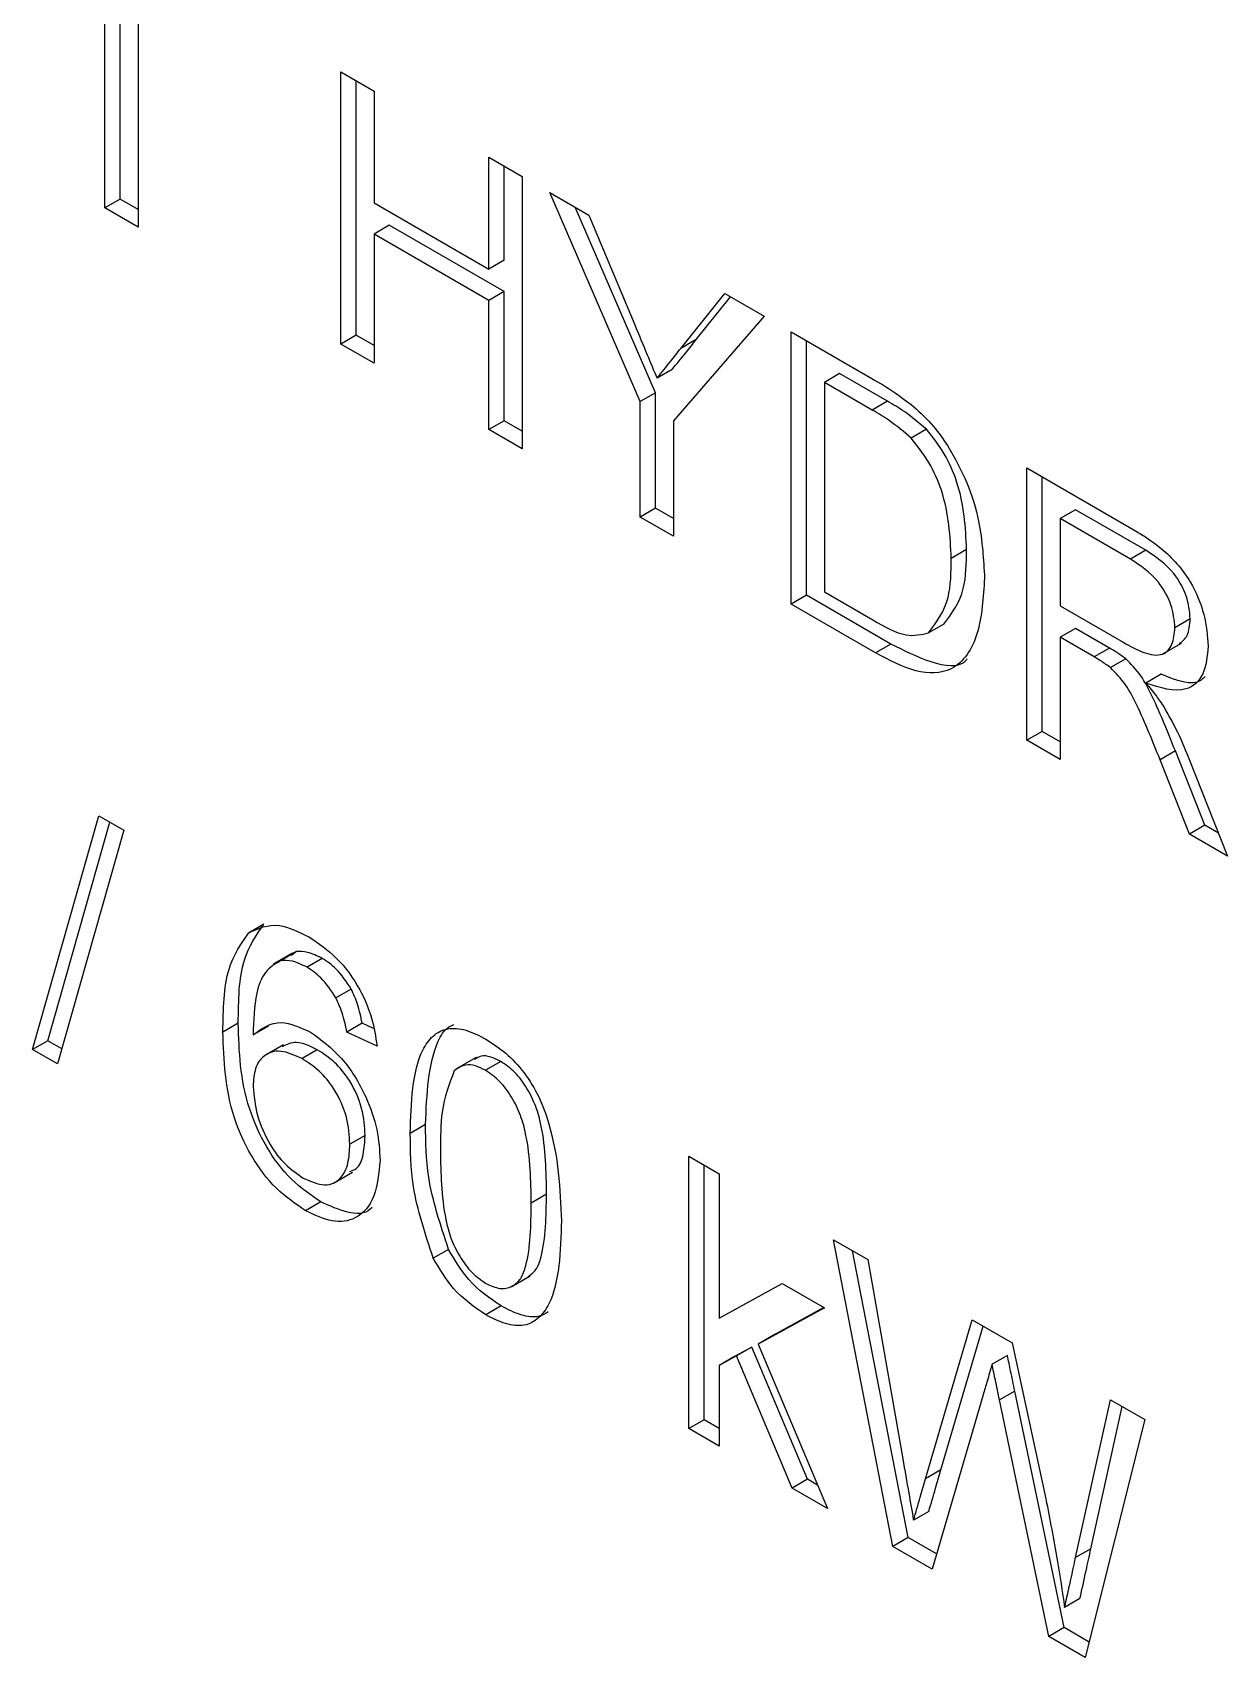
# Model space of a CAD drawing. Extents: x 75 to 2075, y 25 to 1460.
# Drawn here: x 1893.74 to 1908.47, y 1130.76 to 1150.78 of the extents above; entities that cross this region are included whole.
import ezdxf

# ---------------------------------------------------------------- set-up
doc = ezdxf.new("R2010")
doc.units = 0
doc.header["$LTSCALE"] = 5
doc.linetypes.add('SLD-KATı', pattern=[0])
doc.layers.get('0').update_dxf_attribs({"linetype": 'CONTINUOUS'})

msp = doc.modelspace()

# ---------------------------------------------------------------- linework, layer by layer
at = {"color": 7, "linetype": 'SLD-KATı'}
for p, q in [((1894.826, 1148.728), (1894.826, 1151.696)), ((1894.637, 1148.619), (1894.637, 1151.587)), ((1895.047, 1151.35), (1895.047, 1148.382)), ((1897.543, 1150.297), (1897.953, 1150.06)), ((1897.543, 1146.941), (1897.543, 1150.297)), ((1897.732, 1147.05), (1897.732, 1150.188)), ((1897.953, 1150.06), (1897.953, 1148.684)), ((1899.368, 1149.243), (1899.778, 1149.006)), ((1899.368, 1147.866), (1899.368, 1149.243)), ((1899.557, 1147.975), (1899.557, 1149.134)), ((1899.778, 1149.006), (1899.778, 1145.651)), ((1894.826, 1148.728), (1894.637, 1148.619)), ((1895.047, 1148.6), (1894.826, 1148.728)), ((1897.953, 1148.684), (1899.368, 1147.866)), ((1900.118, 1148.81), (1900.602, 1148.531)), ((1901.235, 1146.232), (1900.118, 1148.81)), ((1901.424, 1146.34), (1900.432, 1148.629)), ((1895.047, 1148.382), (1894.637, 1148.619)), ((1900.602, 1148.531), (1901.166, 1147.18)), ((1898.141, 1148.405), (1897.953, 1148.296)), ((1897.953, 1148.296), (1897.953, 1146.705)), ((1899.368, 1147.479), (1897.953, 1148.296)), ((1899.557, 1147.588), (1898.141, 1148.405)), ((1899.557, 1147.975), (1899.368, 1147.866)), ((1899.557, 1147.588), (1899.368, 1147.479)), ((1899.368, 1145.888), (1899.368, 1147.479)), ((1899.557, 1145.996), (1899.557, 1147.588)), ((1901.736, 1146.889), (1902.278, 1147.564)), ((1901.925, 1146.997), (1902.347, 1147.524)), ((1902.278, 1147.564), (1902.763, 1147.284)), ((1902.763, 1147.284), (1901.645, 1145.995)), ((1897.732, 1147.05), (1897.543, 1146.941)), ((1897.953, 1146.922), (1897.732, 1147.05)), ((1903.094, 1147.092), (1904.087, 1146.519)), ((1903.094, 1143.737), (1903.094, 1147.092)), ((1897.953, 1146.705), (1897.543, 1146.941)), ((1901.925, 1146.997), (1901.736, 1146.889)), ((1903.282, 1143.846), (1903.282, 1146.984)), ((1901.629, 1146.63), (1901.441, 1146.522)), ((1903.692, 1146.578), (1903.504, 1146.469)), ((1904.093, 1146.129), (1903.504, 1146.469)), ((1903.504, 1146.469), (1903.504, 1143.888)), ((1904.281, 1146.237), (1903.692, 1146.578)), ((1901.424, 1146.34), (1901.235, 1146.232)), ((1901.235, 1144.81), (1901.235, 1146.232)), ((1901.424, 1144.919), (1901.424, 1146.34)), ((1904.281, 1146.237), (1904.093, 1146.129)), ((1899.557, 1145.996), (1899.368, 1145.888)), ((1899.778, 1145.651), (1899.368, 1145.888)), ((1899.778, 1145.869), (1899.557, 1145.996)), ((1901.645, 1145.995), (1901.645, 1144.573)), ((1904.761, 1145.891), (1904.573, 1145.782)), ((1905.999, 1145.415), (1907.26, 1144.687)), ((1905.999, 1142.06), (1905.999, 1145.415)), ((1906.188, 1142.168), (1906.188, 1145.306)), ((1901.424, 1144.919), (1901.235, 1144.81)), ((1901.645, 1144.791), (1901.424, 1144.919)), ((1906.598, 1144.9), (1906.409, 1144.791)), ((1907.464, 1144.4), (1906.598, 1144.9)), ((1901.645, 1144.573), (1901.235, 1144.81)), ((1907.275, 1144.291), (1906.409, 1144.791)), ((1906.409, 1144.791), (1906.409, 1143.716)), ((1905.257, 1144.409), (1905.068, 1144.3)), ((1907.464, 1144.4), (1907.275, 1144.291)), ((1903.282, 1143.846), (1903.094, 1143.737)), ((1904.323, 1143.245), (1903.282, 1143.846)), ((1903.504, 1143.888), (1904.103, 1143.542)), ((1904.135, 1143.136), (1903.094, 1143.737)), ((1906.409, 1143.716), (1907.188, 1143.267)), ((1904.977, 1143.492), (1904.789, 1143.383)), ((1906.598, 1143.437), (1906.409, 1143.329)), ((1907.018, 1143.195), (1906.598, 1143.437)), ((1908.013, 1143.555), (1907.825, 1143.446)), ((1904.323, 1143.245), (1904.135, 1143.136)), ((1906.409, 1143.329), (1906.409, 1141.823)), ((1906.829, 1143.086), (1906.409, 1143.329)), ((1907.669, 1143.119), (1907.905, 1143.255)), ((1907.018, 1143.195), (1906.829, 1143.086)), ((1907.219, 1143.063), (1907.031, 1142.954)), ((1907.653, 1142.872), (1907.464, 1142.763)), ((1906.188, 1142.168), (1905.999, 1142.06)), ((1906.409, 1141.823), (1905.999, 1142.06)), ((1906.409, 1142.041), (1906.188, 1142.168)), ((1907.83, 1141.929), (1907.641, 1141.82)), ((1908.003, 1140.903), (1907.641, 1141.82)), ((1908.192, 1141.012), (1907.83, 1141.929)), ((1907.996, 1141.833), (1908.473, 1140.632)), ((1893.743, 1138.248), (1894.563, 1141.13)), ((1893.932, 1138.357), (1894.698, 1141.052)), ((1894.563, 1141.13), (1894.871, 1140.952)), ((1908.192, 1141.012), (1908.003, 1140.903)), ((1908.361, 1140.914), (1908.192, 1141.012)), ((1894.871, 1140.952), (1894.051, 1138.07)), ((1908.473, 1140.632), (1908.003, 1140.903)), ((1896.595, 1139.793), (1896.407, 1139.684)), ((1896.947, 1139.436), (1896.712, 1139.3)), ((1896.998, 1139.455), (1896.81, 1139.346)), ((1896.998, 1139.455), (1896.934, 1139.406)), ((1897.315, 1139.371), (1897.127, 1139.263)), ((1897.672, 1138.994), (1897.483, 1138.885)), ((1896.279, 1138.573), (1896.09, 1138.464)), ((1896.651, 1138.538), (1896.463, 1138.429)), ((1897.806, 1138.572), (1897.618, 1138.463)), ((1897.99, 1138.291), (1897.618, 1138.463)), ((1897.948, 1138.507), (1897.806, 1138.572)), ((1893.932, 1138.357), (1893.743, 1138.248)), ((1894.051, 1138.07), (1893.743, 1138.248)), ((1894.104, 1138.257), (1893.932, 1138.357)), ((1896.837, 1138.307), (1896.602, 1138.171)), ((1897.254, 1138.245), (1897.066, 1138.136)), ((1899.21, 1138.151), (1898.974, 1138.015)), ((1899.516, 1138.101), (1899.327, 1137.992)), ((1898.588, 1137.323), (1898.4, 1137.214)), ((1897.843, 1137.19), (1897.655, 1137.081)), ((1901.834, 1136.933), (1902.206, 1136.718)), ((1901.834, 1133.577), (1901.834, 1136.933)), ((1902.022, 1133.686), (1902.022, 1136.824)), ((1897.454, 1136.602), (1897.689, 1136.739)), ((1902.206, 1136.718), (1902.206, 1134.938)), ((1900.079, 1136.464), (1899.89, 1136.355)), ((1897.297, 1136.371), (1897.109, 1136.262)), ((1903.615, 1135.904), (1904.038, 1135.66)), ((1904.347, 1132.126), (1903.615, 1135.904)), ((1898.871, 1135.786), (1898.682, 1135.677)), ((1904.536, 1132.235), (1903.851, 1135.768)), ((1904.038, 1135.66), (1904.47, 1133.204)), ((1899.642, 1135.325), (1899.878, 1135.461)), ((1902.206, 1134.938), (1902.985, 1135.365)), ((1902.985, 1135.365), (1903.504, 1135.065)), ((1899.52, 1135.088), (1899.331, 1134.979)), ((1903.504, 1135.065), (1902.688, 1134.619)), ((1903.498, 1135.068), (1902.877, 1134.728)), ((1904.752, 1132.958), (1905.326, 1134.917)), ((1904.941, 1133.067), (1905.46, 1134.839)), ((1905.326, 1134.917), (1905.819, 1134.632)), ((1902.877, 1134.728), (1902.688, 1134.619)), ((1902.688, 1134.619), (1903.541, 1132.592)), ((1905.819, 1134.632), (1906.234, 1132.711)), ((1902.42, 1134.472), (1902.206, 1134.355)), ((1902.395, 1134.464), (1902.206, 1134.355)), ((1902.608, 1134.581), (1902.395, 1134.464)), ((1902.608, 1134.581), (1902.42, 1134.472)), ((1903.105, 1132.843), (1902.42, 1134.472)), ((1903.294, 1132.952), (1902.608, 1134.581)), ((1905.76, 1134.479), (1905.571, 1134.37)), ((1902.206, 1134.355), (1902.206, 1133.362)), ((1905.851, 1134.04), (1905.662, 1133.931)), ((1906.458, 1131.125), (1905.851, 1134.04)), ((1905.461, 1133.994), (1904.832, 1131.846)), ((1906.27, 1131.016), (1905.662, 1133.931)), ((1906.6, 1131.987), (1907.029, 1133.933)), ((1906.789, 1132.096), (1907.175, 1133.849)), ((1907.029, 1133.933), (1907.452, 1133.689)), ((1902.022, 1133.686), (1901.834, 1133.577)), ((1902.206, 1133.58), (1902.022, 1133.686)), ((1907.452, 1133.689), (1906.72, 1130.756)), ((1902.206, 1133.362), (1901.834, 1133.577)), ((1904.941, 1133.067), (1904.752, 1132.958)), ((1903.294, 1132.952), (1903.105, 1132.843)), ((1903.541, 1132.592), (1903.105, 1132.843)), ((1903.42, 1132.879), (1903.294, 1132.952)), ((1904.791, 1132.557), (1904.603, 1132.448)), ((1904.536, 1132.235), (1904.347, 1132.126)), ((1904.886, 1132.033), (1904.536, 1132.235)), ((1904.832, 1131.846), (1904.347, 1132.126)), ((1906.789, 1132.096), (1906.6, 1131.987)), ((1906.654, 1131.482), (1906.465, 1131.373)), ((1906.458, 1131.125), (1906.27, 1131.016)), ((1906.72, 1130.756), (1906.27, 1131.016)), ((1906.768, 1130.947), (1906.458, 1131.125))]:
    msp.add_line(p, q, dxfattribs=at)
for points, knots in [([(1901.166, 1147.18), (1901.217, 1147.057), (1901.309, 1146.837), (1901.4, 1146.618), (1901.441, 1146.522)], [0, 0, 0, 0, 0.5600005, 1, 1, 1, 1]), ([(1901.441, 1146.522), (1901.496, 1146.59), (1901.595, 1146.712), (1901.693, 1146.835), (1901.736, 1146.889)], [0, 0, 0, 0, 0.56, 1, 1, 1, 1]), ([(1901.629, 1146.63), (1901.685, 1146.699), (1901.783, 1146.821), (1901.882, 1146.943), (1901.925, 1146.997)], [0, 0, 0, 0, 0.56, 1, 1, 1, 1]), ([(1904.087, 1146.519), (1904.184, 1146.463), (1904.356, 1146.362), (1904.526, 1146.232), (1904.601, 1146.174)], [0, 0, 0, 0, 0.560174, 1, 1, 1, 1]), ([(1904.761, 1145.891), (1904.673, 1145.967), (1904.515, 1146.103), (1904.353, 1146.196), (1904.281, 1146.237)], [0, 0, 0, 0, 0.5592546, 1, 1, 1, 1]), ([(1904.573, 1145.782), (1904.485, 1145.858), (1904.327, 1145.994), (1904.164, 1146.087), (1904.093, 1146.129)], [0, 0, 0, 0, 0.5592546, 1, 1, 1, 1]), ([(1904.601, 1146.174), (1904.687, 1146.096), (1904.841, 1145.956), (1904.967, 1145.771), (1905.023, 1145.69)], [0, 0, 0, 0, 0.559847, 1, 1, 1, 1]), ([(1905.257, 1144.409), (1905.244, 1144.683), (1905.225, 1145.065), (1904.993, 1145.599), (1904.839, 1145.794), (1904.761, 1145.891)], [0, 0, 0, 0, 0.55915, 0.78004, 1, 1, 1, 1]), ([(1905.068, 1144.3), (1905.055, 1144.574), (1905.037, 1144.956), (1904.805, 1145.491), (1904.65, 1145.685), (1904.573, 1145.782)], [0, 0, 0, 0, 0.55915, 0.78004, 1, 1, 1, 1]), ([(1905.023, 1145.69), (1905.109, 1145.539), (1905.28, 1145.235), (1905.445, 1144.661), (1905.466, 1144.286), (1905.478, 1144.056)], [0, 0, 0, 0, 0.279769, 0.559929, 1, 1, 1, 1]), ([(1907.26, 1144.687), (1907.394, 1144.608), (1907.66, 1144.451), (1908.018, 1144.062), (1908.203, 1143.601), (1908.224, 1143.347), (1908.235, 1143.22)], [0, 0, 0, 0, 0.2816712, 0.5592017, 0.779411, 1, 1, 1, 1]), ([(1904.789, 1143.383), (1904.886, 1143.513), (1905.06, 1143.746), (1905.066, 1144.13), (1905.068, 1144.3)], [0, 0, 0, 0, 0.557452, 1, 1, 1, 1]), ([(1904.977, 1143.492), (1905.075, 1143.622), (1905.249, 1143.855), (1905.254, 1144.239), (1905.257, 1144.409)], [0, 0, 0, 0, 0.557452, 1, 1, 1, 1]), ([(1907.825, 1143.446), (1907.816, 1143.539), (1907.798, 1143.725), (1907.596, 1144.083), (1907.397, 1144.212), (1907.275, 1144.291)], [0, 0, 0, 0, 0.280406, 0.559981, 1, 1, 1, 1]), ([(1908.013, 1143.555), (1908.005, 1143.648), (1907.987, 1143.833), (1907.785, 1144.192), (1907.586, 1144.321), (1907.464, 1144.4)], [0, 0, 0, 0, 0.280406, 0.559981, 1, 1, 1, 1]), ([(1905.478, 1144.056), (1905.463, 1143.82), (1905.434, 1143.348), (1905.138, 1142.888), (1904.636, 1142.87), (1904.302, 1143.047), (1904.135, 1143.136)], [0, 0, 0, 0, 0.28084, 0.559952, 0.779068, 1, 1, 1, 1]), ([(1904.103, 1143.542), (1904.244, 1143.461), (1904.495, 1143.316), (1904.699, 1143.362), (1904.789, 1143.383)], [0, 0, 0, 0, 0.561861, 1, 1, 1, 1]), ([(1907.188, 1143.267), (1907.272, 1143.22), (1907.44, 1143.126), (1907.673, 1143.086), (1907.803, 1143.229), (1907.817, 1143.374), (1907.825, 1143.446)], [0, 0, 0, 0, 0.281563, 0.560238, 0.779872, 1, 1, 1, 1]), ([(1907.876, 1143.248), (1907.914, 1143.277), (1907.996, 1143.341), (1908.007, 1143.48), (1908.013, 1143.555)], [0, 0, 0, 0, 0.4630283, 1, 1, 1, 1]), ([(1905.264, 1143.063), (1905.261, 1143.059), (1905.175, 1142.937), (1904.81, 1143.002), (1904.486, 1143.164), (1904.323, 1143.245)], [0, 0, 0, 0, 0.0187196, 0.5073364, 1, 1, 1, 1]), ([(1908.235, 1143.22), (1908.223, 1143.096), (1908.199, 1142.848), (1907.931, 1142.615), (1907.641, 1142.707), (1907.464, 1142.763)], [0, 0, 0, 0, 0.280517, 0.560502, 1, 1, 1, 1]), ([(1907.031, 1142.954), (1906.993, 1142.982), (1906.926, 1143.03), (1906.859, 1143.069), (1906.829, 1143.086)], [0, 0, 0, 0, 0.559853, 1, 1, 1, 1]), ([(1907.219, 1143.063), (1907.182, 1143.09), (1907.115, 1143.139), (1907.047, 1143.178), (1907.018, 1143.195)], [0, 0, 0, 0, 0.559853, 1, 1, 1, 1]), ([(1907.83, 1141.929), (1907.74, 1142.153), (1907.616, 1142.463), (1907.413, 1142.864), (1907.284, 1142.997), (1907.219, 1143.063)], [0, 0, 0, 0, 0.56088, 0.780729, 1, 1, 1, 1]), ([(1907.641, 1141.82), (1907.552, 1142.044), (1907.427, 1142.354), (1907.225, 1142.755), (1907.095, 1142.888), (1907.031, 1142.954)], [0, 0, 0, 0, 0.56088, 0.780729, 1, 1, 1, 1]), ([(1908.198, 1142.846), (1908.182, 1142.829), (1908.06, 1142.708), (1907.842, 1142.796), (1907.653, 1142.872)], [0, 0, 0, 0, 0.133778, 1, 1, 1, 1]), ([(1907.464, 1142.763), (1907.509, 1142.711), (1907.589, 1142.619), (1907.659, 1142.513), (1907.69, 1142.467)], [0, 0, 0, 0, 0.5601201, 1, 1, 1, 1]), ([(1907.69, 1142.467), (1907.755, 1142.351), (1907.871, 1142.144), (1907.958, 1141.928), (1907.996, 1141.833)], [0, 0, 0, 0, 0.559794, 1, 1, 1, 1]), ([(1896.09, 1138.464), (1896.094, 1138.742), (1896.101, 1139.238), (1896.314, 1139.548), (1896.407, 1139.684)], [0, 0, 0, 0, 0.561396, 1, 1, 1, 1]), ([(1896.279, 1138.573), (1896.283, 1138.851), (1896.289, 1139.347), (1896.502, 1139.657), (1896.595, 1139.793)], [0, 0, 0, 0, 0.561396, 1, 1, 1, 1]), ([(1896.407, 1139.684), (1896.526, 1139.74), (1896.74, 1139.84), (1897.025, 1139.698), (1897.151, 1139.636)], [0, 0, 0, 0, 0.55838, 1, 1, 1, 1]), ([(1897.151, 1139.636), (1897.268, 1139.557), (1897.5, 1139.401), (1897.777, 1139.021), (1897.939, 1138.632), (1897.973, 1138.405), (1897.99, 1138.291)], [0, 0, 0, 0, 0.280049, 0.559187, 0.779374, 1, 1, 1, 1]), ([(1897.315, 1139.371), (1897.253, 1139.402), (1897.141, 1139.457), (1897.042, 1139.456), (1896.998, 1139.455)], [0, 0, 0, 0, 0.5597166, 1, 1, 1, 1]), ([(1896.81, 1139.346), (1896.739, 1139.306), (1896.597, 1139.224), (1896.476, 1138.898), (1896.468, 1138.607), (1896.463, 1138.429)], [0, 0, 0, 0, 0.279359, 0.559176, 1, 1, 1, 1]), ([(1897.127, 1139.263), (1897.064, 1139.293), (1896.953, 1139.348), (1896.853, 1139.347), (1896.81, 1139.346)], [0, 0, 0, 0, 0.5597166, 1, 1, 1, 1]), ([(1897.483, 1138.885), (1897.425, 1138.974), (1897.32, 1139.134), (1897.186, 1139.223), (1897.127, 1139.263)], [0, 0, 0, 0, 0.5590039, 1, 1, 1, 1]), ([(1897.672, 1138.994), (1897.613, 1139.083), (1897.509, 1139.243), (1897.375, 1139.332), (1897.315, 1139.371)], [0, 0, 0, 0, 0.5590039, 1, 1, 1, 1]), ([(1897.618, 1138.463), (1897.602, 1138.542), (1897.576, 1138.682), (1897.511, 1138.823), (1897.483, 1138.885)], [0, 0, 0, 0, 0.5604877, 1, 1, 1, 1]), ([(1897.806, 1138.572), (1897.791, 1138.65), (1897.764, 1138.79), (1897.7, 1138.932), (1897.672, 1138.994)], [0, 0, 0, 0, 0.5604877, 1, 1, 1, 1]), ([(1897.109, 1136.262), (1896.986, 1136.345), (1896.742, 1136.511), (1896.424, 1136.931), (1896.118, 1137.625), (1896.102, 1138.118), (1896.09, 1138.464)], [0, 0, 0, 0, 0.186919, 0.373549, 0.560232, 1, 1, 1, 1]), ([(1897.297, 1136.371), (1897.175, 1136.454), (1896.93, 1136.62), (1896.612, 1137.04), (1896.306, 1137.734), (1896.29, 1138.227), (1896.279, 1138.573)], [0, 0, 0, 0, 0.186919, 0.373549, 0.560232, 1, 1, 1, 1]), ([(1896.463, 1138.429), (1896.569, 1138.508), (1896.76, 1138.647), (1897.044, 1138.52), (1897.169, 1138.464)], [0, 0, 0, 0, 0.558625, 1, 1, 1, 1]), ([(1897.169, 1138.464), (1897.302, 1138.367), (1897.569, 1138.171), (1897.853, 1137.702), (1898.007, 1137.255), (1898.021, 1137.005), (1898.027, 1136.88)], [0, 0, 0, 0, 0.279141, 0.558815, 0.77917, 1, 1, 1, 1]), ([(1898.4, 1137.214), (1898.411, 1137.595), (1898.425, 1138.071), (1898.671, 1138.428), (1898.853, 1138.521), (1899.084, 1138.503), (1899.249, 1138.419), (1899.331, 1138.377)], [0, 0, 0, 0, 0.499149, 0.624522, 0.749597, 0.874674, 1, 1, 1, 1]), ([(1898.588, 1137.323), (1898.604, 1137.697), (1898.623, 1138.164), (1898.828, 1138.51), (1898.914, 1138.546), (1898.938, 1138.556)], [0, 0, 0, 0, 0.743157, 0.929819, 1, 1, 1, 1]), ([(1897.066, 1138.136), (1896.977, 1138.177), (1896.798, 1138.258), (1896.595, 1138.192), (1896.478, 1138.026), (1896.468, 1137.87), (1896.463, 1137.792)], [0, 0, 0, 0, 0.27974, 0.559339, 0.779412, 1, 1, 1, 1]), ([(1897.254, 1138.245), (1897.163, 1138.289), (1896.997, 1138.368), (1896.874, 1138.31), (1896.819, 1138.283)], [0, 0, 0, 0, 0.546044, 1, 1, 1, 1]), ([(1897.843, 1137.19), (1897.837, 1137.299), (1897.824, 1137.515), (1897.676, 1137.852), (1897.468, 1138.106), (1897.326, 1138.199), (1897.254, 1138.245)], [0, 0, 0, 0, 0.2804558, 0.5593637, 0.7793112, 1, 1, 1, 1]), ([(1899.331, 1138.377), (1899.414, 1138.324), (1899.578, 1138.216), (1899.809, 1137.969), (1899.995, 1137.667), (1900.224, 1137.025), (1900.246, 1136.532), (1900.263, 1136.139)], [0, 0, 0, 0, 0.125373, 0.250644, 0.375698, 0.501113, 1, 1, 1, 1]), ([(1897.655, 1137.081), (1897.648, 1137.19), (1897.636, 1137.406), (1897.488, 1137.743), (1897.279, 1137.997), (1897.137, 1138.09), (1897.066, 1138.136)], [0, 0, 0, 0, 0.2804558, 0.5593637, 0.7793112, 1, 1, 1, 1]), ([(1899.327, 1137.992), (1899.285, 1138.014), (1899.201, 1138.056), (1899.059, 1138.068), (1898.985, 1138.017), (1898.941, 1137.986)], [0, 0, 0, 0, 0.280453, 0.560688, 1, 1, 1, 1]), ([(1899.516, 1138.101), (1899.474, 1138.122), (1899.39, 1138.164), (1899.273, 1138.178), (1899.218, 1138.143), (1899.193, 1138.126)], [0, 0, 0, 0, 0.347359, 0.694447, 1, 1, 1, 1]), ([(1900.079, 1136.464), (1900.076, 1136.741), (1900.073, 1137.087), (1899.956, 1137.545), (1899.845, 1137.772), (1899.694, 1137.979), (1899.575, 1138.06), (1899.516, 1138.101)], [0, 0, 0, 0, 0.500352, 0.625529, 0.750516, 0.875255, 1, 1, 1, 1]), ([(1898.941, 1137.986), (1898.88, 1137.825), (1898.772, 1137.537), (1898.772, 1137.165), (1898.772, 1137.001)], [0, 0, 0, 0, 0.5580588, 1, 1, 1, 1]), ([(1899.89, 1136.355), (1899.887, 1136.632), (1899.884, 1136.978), (1899.767, 1137.437), (1899.656, 1137.663), (1899.506, 1137.87), (1899.387, 1137.952), (1899.327, 1137.992)], [0, 0, 0, 0, 0.500352, 0.625529, 0.750516, 0.875255, 1, 1, 1, 1]), ([(1896.463, 1137.792), (1896.474, 1137.676), (1896.495, 1137.445), (1896.645, 1137.095), (1896.856, 1136.817), (1897.006, 1136.716), (1897.08, 1136.665)], [0, 0, 0, 0, 0.280082, 0.55977, 0.779688, 1, 1, 1, 1]), ([(1898.682, 1135.677), (1898.583, 1135.978), (1898.406, 1136.517), (1898.402, 1137.001), (1898.4, 1137.214)], [0, 0, 0, 0, 0.557973, 1, 1, 1, 1]), ([(1898.871, 1135.786), (1898.772, 1136.087), (1898.594, 1136.626), (1898.59, 1137.11), (1898.588, 1137.323)], [0, 0, 0, 0, 0.557973, 1, 1, 1, 1]), ([(1897.08, 1136.665), (1897.172, 1136.625), (1897.355, 1136.543), (1897.55, 1136.642), (1897.643, 1136.84), (1897.651, 1137.001), (1897.655, 1137.081)], [0, 0, 0, 0, 0.279489, 0.558551, 0.778978, 1, 1, 1, 1]), ([(1897.655, 1136.745), (1897.683, 1136.755), (1897.768, 1136.783), (1897.829, 1136.954), (1897.839, 1137.111), (1897.843, 1137.19)], [0, 0, 0, 0, 0.1996316, 0.5992765, 1, 1, 1, 1]), ([(1898.027, 1136.88), (1898.013, 1136.725), (1897.984, 1136.415), (1897.759, 1136.152), (1897.443, 1136.103), (1897.22, 1136.209), (1897.109, 1136.262)], [0, 0, 0, 0, 0.28023, 0.559761, 0.779759, 1, 1, 1, 1]), ([(1898.772, 1137.001), (1898.775, 1136.725), (1898.779, 1136.38), (1898.892, 1135.923), (1899.005, 1135.698), (1899.153, 1135.49), (1899.272, 1135.407), (1899.331, 1135.366)], [0, 0, 0, 0, 0.500363, 0.625568, 0.750538, 0.875304, 1, 1, 1, 1]), ([(1899.852, 1135.451), (1899.887, 1135.476), (1899.963, 1135.529), (1900.069, 1135.856), (1900.075, 1136.194), (1900.079, 1136.464)], [0, 0, 0, 0, 0.150445, 0.320466, 1, 1, 1, 1]), ([(1897.926, 1136.305), (1897.92, 1136.297), (1897.854, 1136.216), (1897.624, 1136.223), (1897.406, 1136.321), (1897.297, 1136.371)], [0, 0, 0, 0, 0.049731, 0.524605, 1, 1, 1, 1]), ([(1899.331, 1135.366), (1899.39, 1135.339), (1899.509, 1135.286), (1899.657, 1135.321), (1899.77, 1135.417), (1899.884, 1135.743), (1899.887, 1136.083), (1899.89, 1136.355)], [0, 0, 0, 0, 0.124656, 0.24942, 0.374387, 0.49959, 1, 1, 1, 1]), ([(1900.263, 1136.139), (1900.251, 1135.759), (1900.237, 1135.283), (1899.991, 1134.927), (1899.809, 1134.833), (1899.578, 1134.853), (1899.413, 1134.937), (1899.331, 1134.979)], [0, 0, 0, 0, 0.499115, 0.624458, 0.749554, 0.874658, 1, 1, 1, 1]), ([(1899.331, 1134.979), (1899.191, 1135.073), (1898.942, 1135.242), (1898.762, 1135.544), (1898.682, 1135.677)], [0, 0, 0, 0, 0.5597157, 1, 1, 1, 1]), ([(1899.52, 1135.088), (1899.38, 1135.182), (1899.13, 1135.351), (1898.95, 1135.653), (1898.871, 1135.786)], [0, 0, 0, 0, 0.5597157, 1, 1, 1, 1]), ([(1900.1, 1135.015), (1900.065, 1134.994), (1899.973, 1134.937), (1899.765, 1134.964), (1899.602, 1135.046), (1899.52, 1135.088)], [0, 0, 0, 0, 0.234383, 0.616829, 1, 1, 1, 1]), ([(1905.851, 1134.04), (1905.834, 1134.122), (1905.803, 1134.268), (1905.773, 1134.414), (1905.76, 1134.479)], [0, 0, 0, 0, 0.560007, 1, 1, 1, 1]), ([(1905.571, 1134.37), (1905.551, 1134.3), (1905.514, 1134.174), (1905.477, 1134.049), (1905.461, 1133.994)], [0, 0, 0, 0, 0.559999, 1, 1, 1, 1]), ([(1905.662, 1133.931), (1905.645, 1134.013), (1905.615, 1134.159), (1905.584, 1134.305), (1905.571, 1134.37)], [0, 0, 0, 0, 0.560007, 1, 1, 1, 1]), ([(1904.47, 1133.204), (1904.495, 1133.063), (1904.539, 1132.811), (1904.583, 1132.559), (1904.603, 1132.448)], [0, 0, 0, 0, 0.56, 1, 1, 1, 1]), ([(1904.791, 1132.557), (1904.819, 1132.652), (1904.869, 1132.822), (1904.919, 1132.992), (1904.941, 1133.067)], [0, 0, 0, 0, 0.560001, 1, 1, 1, 1]), ([(1904.603, 1132.448), (1904.63, 1132.543), (1904.68, 1132.713), (1904.73, 1132.883), (1904.752, 1132.958)], [0, 0, 0, 0, 0.560001, 1, 1, 1, 1]), ([(1906.234, 1132.711), (1906.282, 1132.46), (1906.368, 1132.011), (1906.436, 1131.568), (1906.465, 1131.373)], [0, 0, 0, 0, 0.559998, 1, 1, 1, 1]), ([(1906.654, 1131.482), (1906.679, 1131.596), (1906.724, 1131.801), (1906.769, 1132.006), (1906.789, 1132.096)], [0, 0, 0, 0, 0.559999, 1, 1, 1, 1]), ([(1906.465, 1131.373), (1906.491, 1131.487), (1906.536, 1131.692), (1906.581, 1131.897), (1906.6, 1131.987)], [0, 0, 0, 0, 0.559999, 1, 1, 1, 1])]:
    msp.add_open_spline(points, degree=3, knots=knots, dxfattribs=at)

doc.saveas('drawing.dxf')
